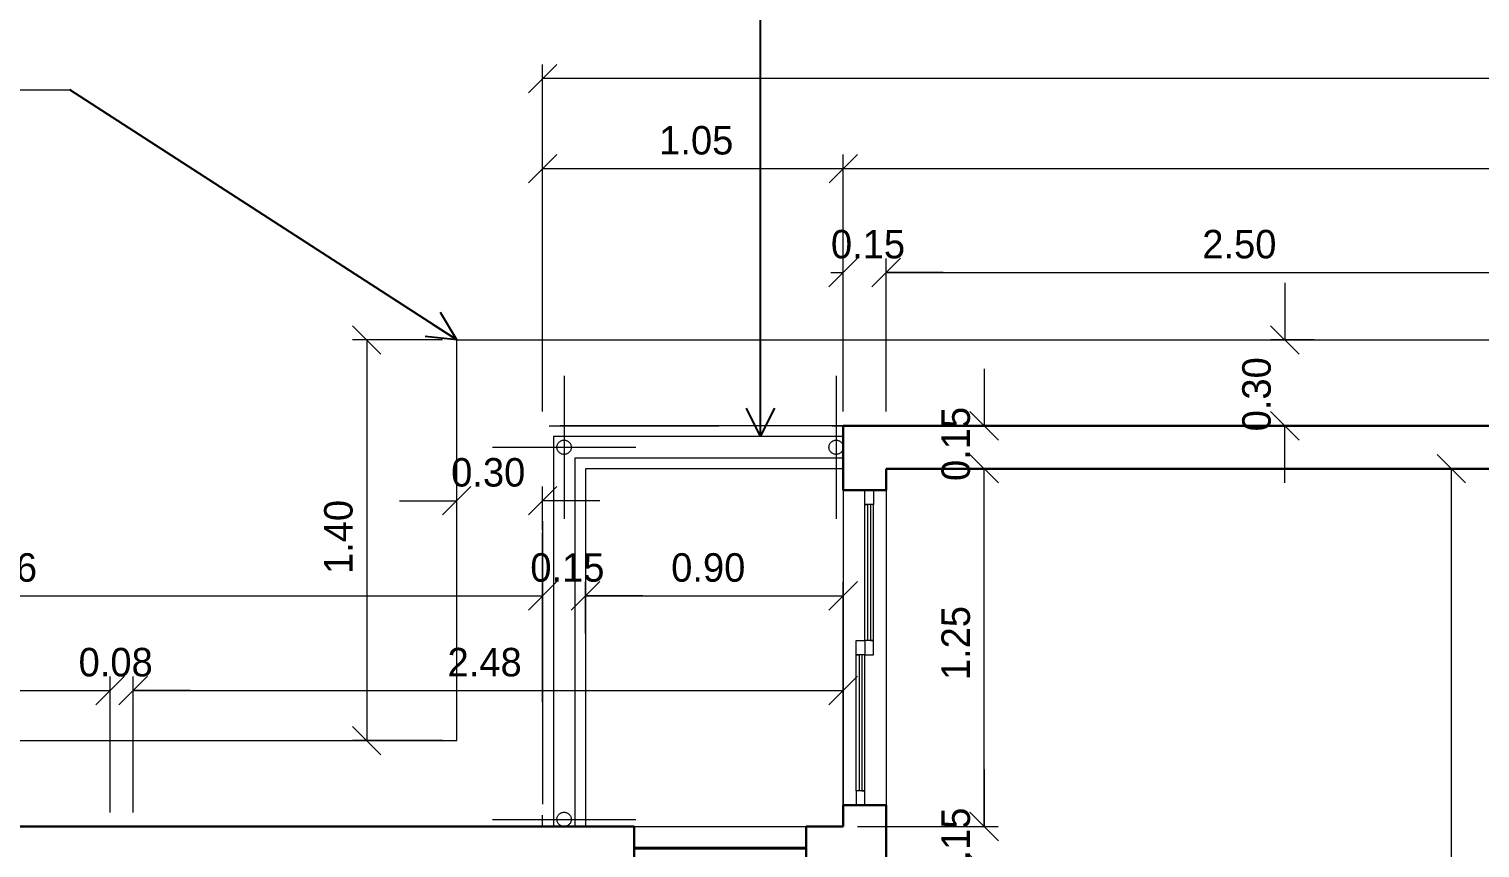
# Model space of a CAD drawing. Header units: metres. Extents: x 3.9 to 63.3, y 8 to 50.1.
# Drawn here: x 12.34 to 17.41, y 21.21 to 24.08 of the extents above; entities that cross this region are included whole.
import ezdxf
from ezdxf.enums import TextEntityAlignment as Align

# ---------------------------------------------------------------- set-up
doc = ezdxf.new("R2010")
doc.units = ezdxf.units.M
doc.header["$MEASUREMENT"] = 0
for name, pattern in [('DGN Style 2', [0.988287, 0.592972, -0.395315]), ('DGN Style 3', [1.383601, 0.988287, -0.395315]), ('DGN Style 4', [1.582247, 0.790629, -0.395315, 0.000988287, -0.395315])]:
    doc.linetypes.add(name, pattern=pattern)
doc.layers.get('Defpoints').update_dxf_attribs({"lineweight": 0})
for name, color, linetype, lineweight in [('00-EDIFICACOES TÉRREO', 7, 'Continuous', 0), ('34 - Mobiliário', 7, 'Continuous', 0), ('CORNIJAS_VAR NA PLANTA PTIPO 1', 7, 'Continuous', 0), ('Level 1', 7, 'Continuous', 0), ('Level 12', 7, 'Continuous', 0), ('Level 21-1', 7, 'Continuous', 0), ('Level 24-1', 7, 'Continuous', 0), ('Level 50', 7, 'Continuous', 0), ('Level 7', 7, 'Continuous', 0)]:
    doc.layers.add(name, color=color, linetype=linetype, lineweight=lineweight)
doc.styles.add('Style-INTL_ENGINEERING', font='INTL_ENGINEERING.shx')
doc.dimstyles.get("Standard").update_dxf_attribs({"dimtxt": 0.18, "dimasz": 0.18, "dimexe": 0.18, "dimexo": 0.0625, "dimgap": 0.09, "dimtad": 0, "dimtih": 1, "dimtoh": 1, "dimdec": 4, "dimzin": 1, "dimdsep": 46, "dimtxsty": 'Standard', "dimcen": 0, "dimadec": 0, "dimazin": 0, "dimtfac": 1, "dimtdec": 4, "dimtofl": 0, "dimtmove": 0, "dimatfit": 3, "dimfxl": 0, "dimtolj": 1, "dimtzin": 1, "dimarcsym": 0})

# ---------------------------------------------------------------- blocks, each defined once
blk = doc.blocks.new('J140B1')
at = {"layer": '34 - Mobiliário', "color": 7, "linetype": 'Continuous', "lineweight": 40}
blk.add_line((0, 0.075), (0.6, 0.075), dxfattribs=at)
at = {"layer": 'CORNIJAS_VAR NA PLANTA PTIPO 1', "color": 7, "linetype": 'Continuous', "lineweight": 30}
for p, q in [((0, 0), (0, 0.15)), ((0.6, 0), (0.6, 0.15))]:
    blk.add_line(p, q, dxfattribs=at)
at = {"layer": 'CORNIJAS_VAR NA PLANTA PTIPO 1', "color": 7, "linetype": 'Continuous', "lineweight": 0}
for p, q in [((0, 0.15), (0.6, 0.15)), ((0, 0), (0.6, 0))]:
    blk.add_line(p, q, dxfattribs=at)
blk = doc.blocks.new('*U78')
at = {"layer": '00-EDIFICACOES TÉRREO', "color": 7, "linetype": 'Continuous', "lineweight": 13, "flags": 128}
for points in [[(-0.03002, 0.54999), (-0.03002, 0.5), (-0.00004, 0.49999), (-0.00002, 0.54998)], [(-0.03, 0.02499), (-0.03002, 0.5), (-0.02002, 0.5), (-0.01998, 0.025)], [(-0.01004, 0.5), (-0.01, 0.02498), (0, 0.02501), (-0.00004, 0.49999)], [(-0.03, -0.02499), (-0.03, 0.02499), (0, 0.02501), (0, -0.025)], [(-0.00002, 0.02497), (-0.00004, -0.02501), (0.02996, -0.02501), (0.02996, 0.02498)], [(0, -0.50002), (-0.00004, -0.02501), (0.01, -0.02499), (0.00998, -0.5)], [(0.01996, -0.02502), (0.01998, -0.50002), (0.02998, -0.50001), (0.02996, -0.02501)], [(0, -0.55001), (0, -0.50002), (0.02998, -0.50001), (0.02998, -0.55002)]]:
    blk.add_lwpolyline(points, close=True, dxfattribs=at)
at = {"layer": 'CORNIJAS_VAR NA PLANTA PTIPO 1', "color": 7, "linetype": 'Continuous', "lineweight": 0}
for p, q in [((-0.07506, 0.55), (-0.07502, -0.55002)), ((0.07502, 0.55001), (0.07506, -0.55001))]:
    blk.add_line(p, q, dxfattribs=at)
at = {"layer": 'CORNIJAS_VAR NA PLANTA PTIPO 1', "color": 7, "linetype": 'Continuous', "lineweight": 30, "flags": 128}
for points in [[(-0.07506, 0.55), (0.07502, 0.55001)], [(-0.07504, -0.55001), (0.07504, -0.55001)]]:
    blk.add_lwpolyline(points, dxfattribs=at)
blk = doc.blocks.new('*U108')
at = {"layer": 'Level 1', "color": 3, "linetype": 'DGN Style 4', "lineweight": 0}
for p, q in [((0, 0.25), (0, -0.25)), ((0.25, 0), (-0.25, 0))]:
    blk.add_line(p, q, dxfattribs=at)
at = {"layer": 'Level 50', "color": 190, "linetype": 'DGN Style 2', "lineweight": 0, "extrusion": (0, 0, -1)}
blk.add_circle((0, 0), 0.025, dxfattribs=at)
blk = doc.blocks.new('*U109')
at = {"layer": 'Level 1', "color": 3, "linetype": 'DGN Style 4', "lineweight": 0}
blk.add_line((0, 0.25), (0, -0.25), dxfattribs=at)
at = {"layer": 'Level 50', "color": 190, "linetype": 'DGN Style 2', "lineweight": 0, "extrusion": (0, 0, -1)}
blk.add_circle((0, 0), 0.025, dxfattribs=at)
blk = doc.blocks.new('*U110')
at = {"layer": 'Level 1', "color": 3, "linetype": 'DGN Style 4', "lineweight": 0}
blk.add_line((0.25, 0), (-0.25, 0), dxfattribs=at)
at = {"layer": 'Level 50', "color": 190, "linetype": 'DGN Style 2', "lineweight": 0, "extrusion": (0, 0, -1)}
blk.add_circle((0, 0), 0.025, dxfattribs=at)
blk = doc.blocks.new('*U87')
at = {"layer": 'Level 21-1', "color": 7, "linetype": 'Continuous', "lineweight": 13}
for p, q in [((-16.665, 3.1722), (-7.235, 3.1722)), ((-16.665, 1.7722), (-16.665, 3.1722)), ((-20.425, 1.7722), (-16.665, 1.7722))]:
    blk.add_line(p, q, dxfattribs=at)
at = {"layer": 'Level 50', "color": 190, "linetype": 'Continuous', "lineweight": 13, "flags": 128}
for points in [[(-15.315, 2.8347), (-16.3275, 2.8347), (-16.3275, 1.4722)], [(-15.315, 2.7597), (-16.2525, 2.7597), (-16.2525, 1.4722)]]:
    blk.add_lwpolyline(points, dxfattribs=at)
at = {"layer": 'Level 7', "color": 7, "linetype": 'DGN Style 3', "lineweight": 13, "flags": 128}
blk.add_lwpolyline([(-15.315, 2.8722), (-16.365, 2.8722), (-16.365, 1.4722)], dxfattribs=at)
at = {"layer": 'Level 7', "color": 7, "linetype": 'Continuous', "lineweight": 13, "flags": 128}
blk.add_lwpolyline([(-15.315, 2.7222), (-16.215, 2.7222), (-16.215, 1.4722)], dxfattribs=at)
at = {"layer": 'Level 50', "color": 190, "linetype": 'DGN Style 2', "lineweight": 0, "extrusion": (0, 0, -1)}
for name, p in [('*U108', (16.29, 2.7972)), ('*U109', (15.34, 2.7972)), ('*U110', (16.29, 1.4972))]:
    blk.add_blockref(name, p, dxfattribs=at)
blk = doc.blocks.new('*D205')
at = {"layer": 'Defpoints', "color": 2, "linetype": 'Continuous', "lineweight": 0}
for p, q in [((10.4748, 21.7144), (10.5743, 21.8139)), ((10.5245, 21.3385), (10.5245, 21.8137)), ((12.6743, 21.8139), (12.5748, 21.7144)), ((12.6245, 21.3385), (12.6245, 21.8137)), ((10.5245, 21.7642), (12.6245, 21.7642))]:
    blk.add_line(p, q, dxfattribs=at)
at = {"layer": 'Defpoints'}
for p in [(11.5745, 21.7642), (12.6245, 21.7642), (10.5245, 21.289), (12.6245, 21.289)]:
    blk.add_point(p, dxfattribs=at)
at = {"layer": 'Defpoints', "color": 2, "linetype": 'Continuous', "lineweight": 0, "style": 'Style-INTL_ENGINEERING'}
blk.add_text('2.10', height=0.0995, dxfattribs=at).set_placement((11.4566, 21.8634), align=Align.MIDDLE_LEFT)
blk = doc.blocks.new('_Oblique')
at = {"color": 0, "linetype": 'ByBlock', "lineweight": -2}
blk.add_line((0.5, 0.5), (-0.5, -0.5), dxfattribs=at)
blk = doc.blocks.new('*D206')
at = {"layer": 'Defpoints', "color": 2, "linetype": 'Continuous', "lineweight": 0}
for p, q in [((12.6743, 21.8139), (12.5748, 21.7144)), ((12.6245, 21.3385), (12.6245, 21.8137)), ((12.6548, 21.7144), (12.7543, 21.8139)), ((12.7045, 21.3385), (12.7045, 21.8137)), ((12.5141, 21.7642), (12.6245, 21.7642)), ((12.904, 21.7642), (12.7045, 21.7642))]:
    blk.add_line(p, q, dxfattribs=at)
at = {"layer": 'Defpoints'}
for p in [(12.6645, 21.7642), (12.7045, 21.7642), (12.6245, 21.289), (12.7045, 21.289)]:
    blk.add_point(p, dxfattribs=at)
at = {"layer": 'Defpoints', "color": 2, "linetype": 'Continuous', "lineweight": 0, "style": 'Style-INTL_ENGINEERING'}
blk.add_text('0.08', height=0.0995, dxfattribs=at).set_placement((12.5141, 21.8634), align=Align.MIDDLE_LEFT)
blk = doc.blocks.new('*D207')
at = {"layer": 'Defpoints', "color": 2, "linetype": 'Continuous', "lineweight": 0}
for p, q in [((12.6548, 21.7144), (12.7543, 21.8139)), ((12.7045, 21.3385), (12.7045, 21.8137)), ((15.234, 21.8139), (15.1345, 21.7144)), ((15.1843, 21.3385), (15.1843, 21.8137)), ((12.7045, 21.7642), (15.1843, 21.7642))]:
    blk.add_line(p, q, dxfattribs=at)
at = {"layer": 'Defpoints'}
for p in [(13.9444, 21.7642), (15.1843, 21.7642), (12.7045, 21.289), (15.1843, 21.289)]:
    blk.add_point(p, dxfattribs=at)
at = {"layer": 'Defpoints', "color": 2, "linetype": 'Continuous', "lineweight": 0, "style": 'Style-INTL_ENGINEERING'}
blk.add_text('2.48', height=0.0995, dxfattribs=at).set_placement((13.8026, 21.8634), align=Align.MIDDLE_LEFT)
blk = doc.blocks.new('*D209')
at = {"layer": 'Defpoints', "color": 2, "linetype": 'Continuous', "lineweight": 0}
for p, q in [((15.2845, 23.1747), (15.384, 23.2742)), ((15.3343, 22.7385), (15.3343, 23.2739)), ((17.8843, 23.2742), (17.7848, 23.1747)), ((17.8346, 22.7385), (17.8346, 23.2739)), ((15.3343, 23.2244), (17.8346, 23.2244))]:
    blk.add_line(p, q, dxfattribs=at)
at = {"layer": 'Defpoints'}
for p in [(16.5844, 23.2244), (17.8346, 23.2244), (15.3343, 22.689), (17.8346, 22.689)]:
    blk.add_point(p, dxfattribs=at)
at = {"layer": 'Defpoints', "color": 2, "linetype": 'Continuous', "lineweight": 0, "style": 'Style-INTL_ENGINEERING'}
blk.add_text('2.50', height=0.0995, dxfattribs=at).set_placement((16.4383, 23.3237), align=Align.MIDDLE_LEFT)
blk = doc.blocks.new('*D208')
at = {"layer": 'Defpoints', "color": 2, "linetype": 'Continuous', "lineweight": 0}
for p, q in [((15.234, 23.2742), (15.1345, 23.1747)), ((15.1843, 22.7385), (15.1843, 23.2739)), ((15.2845, 23.1747), (15.384, 23.2742)), ((15.3343, 22.7385), (15.3343, 23.2739)), ((15.1414, 23.2244), (15.1843, 23.2244)), ((15.5338, 23.2244), (15.3343, 23.2244))]:
    blk.add_line(p, q, dxfattribs=at)
at = {"layer": 'Defpoints'}
for p in [(15.2593, 23.2244), (15.3343, 23.2244), (15.1843, 22.689), (15.3343, 22.689)]:
    blk.add_point(p, dxfattribs=at)
at = {"layer": 'Defpoints', "color": 2, "linetype": 'Continuous', "lineweight": 0, "style": 'Style-INTL_ENGINEERING'}
blk.add_text('0.15', height=0.0995, dxfattribs=at).set_placement((15.1414, 23.3237), align=Align.MIDDLE_LEFT)
blk = doc.blocks.new('*D214')
at = {"layer": 'Defpoints', "color": 2, "linetype": 'Continuous', "lineweight": 0}
for p, q in [((14.1843, 22.1446), (14.0848, 22.0451)), ((14.1346, 22.0385), (14.1346, 22.1443)), ((14.2348, 22.0451), (14.3343, 22.1446)), ((14.2845, 21.9635), (14.2845, 22.1443)), ((14.0916, 22.0948), (14.1346, 22.0948)), ((14.484, 22.0948), (14.2845, 22.0948))]:
    blk.add_line(p, q, dxfattribs=at)
at = {"layer": 'Defpoints'}
for p in [(14.2096, 22.0948), (14.2845, 22.0948), (14.1346, 21.989), (14.2845, 21.914)]:
    blk.add_point(p, dxfattribs=at)
at = {"layer": 'Defpoints', "color": 2, "linetype": 'Continuous', "lineweight": 0, "style": 'Style-INTL_ENGINEERING'}
blk.add_text('0.15', height=0.0995, dxfattribs=at).set_placement((14.0916, 22.1941), align=Align.MIDDLE_LEFT)
blk = doc.blocks.new('*D215')
at = {"layer": 'Defpoints', "color": 2, "linetype": 'Continuous', "lineweight": 0}
for p, q in [((14.2348, 22.0451), (14.3343, 22.1446)), ((14.2845, 21.9635), (14.2845, 22.1443)), ((15.234, 22.1446), (15.1345, 22.0451)), ((15.1843, 21.3385), (15.1843, 22.1443)), ((14.2845, 22.0948), (15.1843, 22.0948))]:
    blk.add_line(p, q, dxfattribs=at)
at = {"layer": 'Defpoints'}
for p in [(14.7344, 22.0948), (15.1843, 22.0948), (14.2845, 21.914), (15.1843, 21.289)]:
    blk.add_point(p, dxfattribs=at)
at = {"layer": 'Defpoints', "color": 2, "linetype": 'Continuous', "lineweight": 0, "style": 'Style-INTL_ENGINEERING'}
blk.add_text('0.90', height=0.0995, dxfattribs=at).set_placement((14.5836, 22.1941), align=Align.MIDDLE_LEFT)
blk = doc.blocks.new('*D213')
at = {"layer": 'Defpoints', "color": 2, "linetype": 'Continuous', "lineweight": 0}
for p, q in [((10.3248, 22.0451), (10.4243, 22.1446)), ((10.3745, 21.3385), (10.3745, 22.1443)), ((14.1843, 22.1446), (14.0848, 22.0451)), ((14.1346, 22.0385), (14.1346, 22.1443)), ((10.3745, 22.0948), (14.1346, 22.0948))]:
    blk.add_line(p, q, dxfattribs=at)
at = {"layer": 'Defpoints'}
for p in [(12.2546, 22.0948), (14.1346, 22.0948), (14.1346, 21.989), (10.3745, 21.289)]:
    blk.add_point(p, dxfattribs=at)
at = {"layer": 'Defpoints', "color": 2, "linetype": 'Continuous', "lineweight": 0, "style": 'Style-INTL_ENGINEERING'}
blk.add_text('3.76', height=0.0995, dxfattribs=at).set_placement((12.11, 22.1941), align=Align.MIDDLE_LEFT)
blk = doc.blocks.new('*D217')
at = {"layer": 'Defpoints', "color": 2, "linetype": 'Continuous', "lineweight": 0}
for p, q in [((15.1348, 23.5376), (15.2343, 23.6371)), ((15.1845, 22.8385), (15.1845, 23.6369)), ((23.0143, 23.6371), (22.9148, 23.5376)), ((22.9645, 22.7385), (22.9645, 23.6369)), ((15.1845, 23.5874), (22.9645, 23.5874))]:
    blk.add_line(p, q, dxfattribs=at)
at = {"layer": 'Defpoints'}
for p in [(19.0745, 23.5874), (22.9645, 23.5874), (15.1845, 22.789), (22.9645, 22.689)]:
    blk.add_point(p, dxfattribs=at)
at = {"layer": 'Defpoints', "color": 2, "linetype": 'Continuous', "lineweight": 0, "style": 'Style-INTL_ENGINEERING'}
blk.add_text('7.78', height=0.0995, dxfattribs=at).set_placement((18.9327, 23.6866), align=Align.MIDDLE_LEFT)
blk = doc.blocks.new('*D216')
at = {"layer": 'Defpoints', "color": 2, "linetype": 'Continuous', "lineweight": 0}
for p, q in [((14.0848, 23.5376), (14.1843, 23.6371)), ((14.1346, 22.7385), (14.1346, 23.6369)), ((15.2343, 23.6371), (15.1348, 23.5376)), ((15.1845, 22.8385), (15.1845, 23.6369)), ((14.1346, 23.5874), (15.1845, 23.5874))]:
    blk.add_line(p, q, dxfattribs=at)
at = {"layer": 'Defpoints'}
for p in [(14.6595, 23.5874), (15.1845, 23.5874), (15.1845, 22.789), (14.1346, 22.689)]:
    blk.add_point(p, dxfattribs=at)
at = {"layer": 'Defpoints', "color": 2, "linetype": 'Continuous', "lineweight": 0, "style": 'Style-INTL_ENGINEERING'}
blk.add_text('1.05', height=0.0995, dxfattribs=at).set_placement((14.5416, 23.6866), align=Align.MIDDLE_LEFT)
blk = doc.blocks.new('*D224')
at = {"layer": 'Defpoints', "color": 2, "linetype": 'Continuous', "lineweight": 0}
for p, q in [((13.4706, 23.0388), (13.5701, 22.9393)), ((13.7851, 22.989), (13.4709, 22.989)), ((13.5204, 22.989), (13.5204, 21.589)), ((13.5701, 21.5393), (13.4706, 21.6388)), ((13.7851, 21.589), (13.4709, 21.589))]:
    blk.add_line(p, q, dxfattribs=at)
at = {"layer": 'Defpoints'}
for p in [(13.8346, 22.989), (13.5204, 22.289), (13.5204, 21.589), (13.8346, 21.589)]:
    blk.add_point(p, dxfattribs=at)
at = {"layer": 'Defpoints', "color": 2, "linetype": 'Continuous', "lineweight": 0, "style": 'Style-INTL_ENGINEERING'}
blk.add_text('1.40', height=0.0995, rotation=90, dxfattribs=at).set_placement((13.4212, 22.1711), align=Align.MIDDLE_LEFT)
blk = doc.blocks.new('*D240')
at = {"layer": 'Defpoints', "color": 2, "linetype": 'Continuous', "lineweight": 0}
for p, q in [((14.0848, 23.8522), (14.1843, 23.9517)), ((14.1346, 22.7385), (14.1346, 23.9514)), ((27.3236, 23.9517), (27.2241, 23.8522)), ((27.2738, 23.4886), (27.2738, 23.9514)), ((27.2738, 23.9019), (14.1346, 23.9019))]:
    blk.add_line(p, q, dxfattribs=at)
at = {"layer": 'Defpoints'}
for p in [(14.1346, 23.9019), (20.7042, 23.9019), (27.2738, 23.4391), (14.1346, 22.689)]:
    blk.add_point(p, dxfattribs=at)
at = {"layer": 'Defpoints', "color": 2, "linetype": 'Continuous', "lineweight": 0, "style": 'Style-INTL_ENGINEERING'}
blk.add_text('13.14', height=0.0995, dxfattribs=at).set_placement((20.5741, 24.0012), align=Align.MIDDLE_LEFT)
blk = doc.blocks.new('*D262')
at = {"layer": 'Defpoints', "color": 2, "linetype": 'Continuous', "lineweight": 0}
for p, q in [((15.6763, 21.4885), (15.6763, 21.289)), ((15.7261, 21.2393), (15.6266, 21.3388)), ((15.234, 21.289), (15.7258, 21.289)), ((15.6266, 21.1888), (15.7261, 21.0893)), ((15.304, 21.139), (15.7258, 21.139)), ((15.6763, 21.0961), (15.6763, 21.139))]:
    blk.add_line(p, q, dxfattribs=at)
at = {"layer": 'Defpoints'}
for p in [(15.1845, 21.289), (15.6763, 21.289), (15.6763, 21.214), (15.2545, 21.139)]:
    blk.add_point(p, dxfattribs=at)
at = {"layer": 'Defpoints', "color": 2, "linetype": 'Continuous', "lineweight": 0, "style": 'Style-INTL_ENGINEERING'}
blk.add_text('0.15', height=0.0995, rotation=90, dxfattribs=at).set_placement((15.5771, 21.0961), align=Align.MIDDLE_LEFT)
blk = doc.blocks.new('*D263')
at = {"layer": 'Defpoints', "color": 2, "linetype": 'Continuous', "lineweight": 0}
for p, q in [((15.6266, 22.5888), (15.7261, 22.4893)), ((15.3841, 22.539), (15.7258, 22.539)), ((15.6763, 21.289), (15.6763, 22.539)), ((15.7261, 21.2393), (15.6266, 21.3388)), ((15.234, 21.289), (15.7258, 21.289))]:
    blk.add_line(p, q, dxfattribs=at)
at = {"layer": 'Defpoints'}
for p in [(15.3346, 22.539), (15.6763, 22.539), (15.6763, 21.914), (15.1845, 21.289)]:
    blk.add_point(p, dxfattribs=at)
at = {"layer": 'Defpoints', "color": 2, "linetype": 'Continuous', "lineweight": 0, "style": 'Style-INTL_ENGINEERING'}
blk.add_text('1.25', height=0.0995, rotation=90, dxfattribs=at).set_placement((15.5771, 21.8004), align=Align.MIDDLE_LEFT)
blk = doc.blocks.new('*D264')
at = {"layer": 'Defpoints', "color": 2, "linetype": 'Continuous', "lineweight": 0}
for p, q in [((15.6763, 22.8885), (15.6763, 22.689)), ((15.7261, 22.6393), (15.6266, 22.7388)), ((15.234, 22.689), (15.7258, 22.689)), ((15.6266, 22.5888), (15.7261, 22.4893)), ((15.3841, 22.539), (15.7258, 22.539)), ((15.6763, 22.4961), (15.6763, 22.539))]:
    blk.add_line(p, q, dxfattribs=at)
at = {"layer": 'Defpoints'}
for p in [(15.1845, 22.689), (15.6763, 22.689), (15.6763, 22.614), (15.3346, 22.539)]:
    blk.add_point(p, dxfattribs=at)
at = {"layer": 'Defpoints', "color": 2, "linetype": 'Continuous', "lineweight": 0, "style": 'Style-INTL_ENGINEERING'}
blk.add_text('0.15', height=0.0995, rotation=90, dxfattribs=at).set_placement((15.5771, 22.4961), align=Align.MIDDLE_LEFT)
blk = doc.blocks.new('*D327')
at = {"layer": 'Defpoints', "color": 2, "linetype": 'Continuous', "lineweight": 0}
for p, q in [((17.2584, 22.5888), (17.3579, 22.4893)), ((16.634, 22.539), (17.3577, 22.539)), ((17.3082, 19.489), (17.3082, 22.539)), ((17.3579, 19.4393), (17.2584, 19.5388)), ((17.084, 19.489), (17.3577, 19.489))]:
    blk.add_line(p, q, dxfattribs=at)
at = {"layer": 'Defpoints'}
for p in [(16.5846, 22.539), (17.3082, 22.539), (17.3082, 21.014), (17.0345, 19.489)]:
    blk.add_point(p, dxfattribs=at)
at = {"layer": 'Defpoints', "color": 2, "linetype": 'Continuous', "lineweight": 0, "style": 'Style-INTL_ENGINEERING'}
blk.add_text('3.05', height=0.0995, rotation=90, dxfattribs=at).set_placement((17.2089, 20.8679), align=Align.MIDDLE_LEFT)
blk = doc.blocks.new('TerminatorOpen')
at = {"color": 0, "linetype": 'ByBlock', "lineweight": -2}
for q in [(-1, 0.5), (-1, 0), (-1, -0.5)]:
    blk.add_line((0, 0), q, dxfattribs=at)
blk = doc.blocks.new('*D375')
at = {"layer": 'Defpoints', "color": 2, "linetype": 'Continuous', "lineweight": 0}
for p, q in [((16.7267, 23.1885), (16.7267, 22.989)), ((16.7765, 22.9393), (16.677, 23.0388)), ((16.8295, 22.989), (16.6772, 22.989)), ((16.677, 22.7388), (16.7765, 22.6393)), ((16.8166, 22.689), (16.6772, 22.689)), ((16.7267, 22.4895), (16.7267, 22.689))]:
    blk.add_line(p, q, dxfattribs=at)
at = {"layer": 'Defpoints'}
for p in [(16.879, 22.989), (16.7267, 22.82), (16.7267, 22.689), (16.8661, 22.689)]:
    blk.add_point(p, dxfattribs=at)
at = {"layer": 'Defpoints', "color": 2, "linetype": 'Continuous', "lineweight": 0, "style": 'Style-INTL_ENGINEERING'}
blk.add_text('0.30', height=0.0995, rotation=90, dxfattribs=at).set_placement((16.6275, 22.6696), align=Align.MIDDLE_LEFT)
blk = doc.blocks.new('*D387')
at = {"layer": 'Defpoints', "color": 2, "linetype": 'Continuous', "lineweight": 0}
for p, q in [((13.8843, 22.477), (13.7848, 22.3775)), ((13.8346, 22.3374), (13.8346, 22.4767)), ((14.0848, 22.3775), (14.1843, 22.477)), ((14.1346, 22.3245), (14.1346, 22.4767)), ((13.635, 22.4272), (13.8346, 22.4272)), ((14.334, 22.4272), (14.1346, 22.4272))]:
    blk.add_line(p, q, dxfattribs=at)
at = {"layer": 'Defpoints'}
for p in [(13.8346, 22.4272), (13.9655, 22.4272), (13.8346, 22.2879), (14.1346, 22.275)]:
    blk.add_point(p, dxfattribs=at)
at = {"layer": 'Defpoints', "color": 2, "linetype": 'Continuous', "lineweight": 0, "style": 'Style-INTL_ENGINEERING'}
blk.add_text('0.30', height=0.0995, dxfattribs=at).set_placement((13.8151, 22.5265), align=Align.MIDDLE_LEFT)

msp = doc.modelspace()

# ---------------------------------------------------------------- linework, layer by layer
at = {"layer": 'CORNIJAS_VAR NA PLANTA PTIPO 1', "color": 7, "linetype": 'Continuous', "lineweight": 30}
for p, q in [((17.9845, 22.689), (15.1845, 22.689)), ((15.1845, 22.4641), (15.1845, 22.689)), ((17.8346, 22.539), (15.3346, 22.539)), ((15.3346, 22.464), (15.3346, 22.539)), ((15.1845, 21.289), (15.1845, 21.364)), ((15.3346, 19.489), (15.3346, 21.364)), ((14.4545, 21.289), (10.3745, 21.289)), ((15.1845, 21.289), (15.0545, 21.289))]:
    msp.add_line(p, q, dxfattribs=at)
at = {"layer": 'Level 12', "color": 2, "linetype": 'Continuous', "lineweight": 13}
msp.add_line((10.436, 23.8625), (12.484, 23.8625), dxfattribs=at)
at = {"layer": 'Level 24-1', "color": 7, "linetype": 'DGN Style 2', "lineweight": 0, "flags": 128}
msp.add_lwpolyline([(33.7253, 21.9391), (38.0346, 21.939), (38.0346, 22.689), (46.8646, 22.689), (46.8646, 21.289), (50.6245, 21.289), (50.6245, 14.579), (49.9246, 14.579), (49.9246, 14.079), (49.3745, 13.529), (39.8467, 13.529), (39.2267, 12.909), (31.9114, 12.909), (31.6938, 13.1263), (29.3053, 13.1263), (29.0877, 12.909), (21.7724, 12.909), (21.1524, 13.529), (11.6245, 13.529), (11.0746, 14.079), (11.0746, 14.579), (10.3745, 14.579), (10.3745, 21.289), (14.1346, 21.289), (14.1346, 22.689), (22.9645, 22.689), (22.9645, 21.939), (27.2738, 21.939), (27.2738, 26.7246), (33.7241, 26.7246), (33.7253, 21.9391)], dxfattribs=at)
msp.add_lwpolyline([(33.7253, 21.9391), (38.0346, 21.939), (38.0346, 22.689), (46.8646, 22.689), (46.8646, 21.289), (50.6245, 21.289), (50.6245, 14.579), (49.9246, 14.579), (49.9246, 14.079), (49.3745, 13.529), (39.8467, 13.529), (39.2267, 12.909), (31.9114, 12.909), (31.6938, 13.1263), (29.3053, 13.1263), (29.0877, 12.909), (21.7724, 12.909), (21.1524, 13.529), (11.6245, 13.529), (11.0746, 14.079), (11.0746, 14.579), (10.3745, 14.579), (10.3745, 21.289), (14.1346, 21.289), (14.1346, 22.689), (22.9645, 22.689), (22.9645, 21.939), (27.2738, 21.939), (27.2738, 26.7246), (33.7241, 26.7246), (33.7253, 21.9391)], dxfattribs=at)

# ---------------------------------------------------------------- block references
at = {"layer": 'CORNIJAS_VAR NA PLANTA PTIPO 1', "color": 7, "linetype": 'Continuous', "lineweight": 0, "extrusion": (0, 0, -1)}
msp.add_blockref('*U78', (-15.2596, 21.914), dxfattribs=at)
at = {"layer": 'CORNIJAS_VAR NA PLANTA PTIPO 1', "color": 7, "linetype": 'Continuous', "lineweight": 30, "xscale": 0.9999953433792164, "yscale": -0.9999953433792164}
msp.add_blockref('J140B1', (14.4545, 21.289), dxfattribs=at)
at = {"layer": 'Level 21-1', "color": 7, "linetype": 'Continuous', "lineweight": 13}
msp.add_blockref('*U87', (30.4996, 19.8168), dxfattribs=at)

# ---------------------------------------------------------------- dimensions: what is measured, and where the dimension line sits
at = {"layer": 'Defpoints', "color": 2, "linetype": 'Continuous', "lineweight": 0}
for base, p1, p2, angle, picture, middle in [((14.1346, 23.9019), (27.2738, 23.4391), (14.1346, 22.689), 180, '*D240', (20.7042, 23.9019)), ((13.5204, 21.589), (13.8346, 22.989), (13.8346, 21.589), 270, '*D224', (13.5204, 22.289)), ((15.6763, 22.539), (15.1845, 21.289), (15.3346, 22.539), 90, '*D263', (15.6763, 21.914)), ((17.3082, 22.539), (17.0345, 19.489), (16.5846, 22.539), 90, '*D327', (17.3082, 21.014))]:
    dim = msp.add_linear_dim(base=base, p1=p1, p2=p2, angle=angle, dimstyle='Standard', override={"dimtxt": 0.0995, "dimasz": 0.0995, "dimexe": 0.0495, "dimexo": 0.0495, "dimgap": 0.0495, "dimtad": 1, "dimtih": 0, "dimtoh": 0, "dimdec": 2, "dimzin": 3, "dimtxsty": 'Style-INTL_ENGINEERING', "dimblk": 'Oblique', "dimclre": 2, "dimtdec": 2, "dimatfit": 1, "dimtolj": 0, "dimtzin": 3, "dimlwe": 0}, dxfattribs=at)
    dim.commit()
    dim.dimension.update_dxf_attribs({"geometry": picture, "text_midpoint": middle})
for base, p1, p2, picture, middle in [((15.1845, 23.5874), (14.1346, 22.689), (15.1845, 22.789), '*D216', (14.6595, 23.5874)), ((22.9645, 23.5874), (15.1845, 22.789), (22.9645, 22.689), '*D217', (19.0745, 23.5874)), ((17.8346, 23.2244), (15.3343, 22.689), (17.8346, 22.689), '*D209', (16.5844, 23.2244)), ((14.1346, 22.0948), (10.3745, 21.289), (14.1346, 21.989), '*D213', (12.2546, 22.0948)), ((15.1843, 22.0948), (14.2845, 21.914), (15.1843, 21.289), '*D215', (14.7344, 22.0948)), ((12.6245, 21.7642), (10.5245, 21.289), (12.6245, 21.289), '*D205', (11.5745, 21.7642)), ((15.1843, 21.7642), (12.7045, 21.289), (15.1843, 21.289), '*D207', (13.9444, 21.7642))]:
    dim = msp.add_linear_dim(base=base, p1=p1, p2=p2, dimstyle='Standard', override={"dimtxt": 0.0995, "dimasz": 0.0995, "dimexe": 0.0495, "dimexo": 0.0495, "dimgap": 0.0495, "dimtad": 1, "dimtih": 0, "dimtoh": 0, "dimdec": 2, "dimzin": 3, "dimtxsty": 'Style-INTL_ENGINEERING', "dimblk": 'Oblique', "dimclre": 2, "dimtdec": 2, "dimatfit": 1, "dimfrac": 2, "dimtolj": 0, "dimtzin": 3, "dimlwe": 0}, dxfattribs=at)
    dim.commit()
    dim.dimension.update_dxf_attribs({"geometry": picture, "text_midpoint": middle})
for base, p1, p2, picture, middle in [((15.3343, 23.2244), (15.1843, 22.689), (15.3343, 22.689), '*D208', (15.2593, 23.2244)), ((14.2845, 22.0948), (14.1346, 21.989), (14.2845, 21.914), '*D214', (14.2096, 22.0948)), ((12.7045, 21.7642), (12.6245, 21.289), (12.7045, 21.289), '*D206', (12.6645, 21.7642))]:
    dim = msp.add_linear_dim(base=base, p1=p1, p2=p2, dimstyle='Standard', override={"dimtxt": 0.0995, "dimasz": 0.0995, "dimexe": 0.0495, "dimexo": 0.0495, "dimgap": 0.0495, "dimtad": 1, "dimtih": 0, "dimtoh": 0, "dimdec": 2, "dimzin": 3, "dimtxsty": 'Style-INTL_ENGINEERING', "dimblk": 'Oblique', "dimclre": 2, "dimtdec": 2, "dimatfit": 1, "dimfrac": 2, "dimtolj": 0, "dimtzin": 3, "dimlwe": 0}, dxfattribs=at)
    dim.commit()
    dim.dimension.update_dxf_attribs({"geometry": picture, "text_midpoint": middle, "dimtype": 160})
for base, p1, p2, angle, override, picture, middle in [((16.7267, 22.689), (16.879, 22.989), (16.8661, 22.689), 270, {"dimtxt": 0.0995, "dimasz": 0.0995, "dimexe": 0.0495, "dimexo": 0.0495, "dimgap": 0.0495, "dimtad": 1, "dimtih": 0, "dimtoh": 0, "dimdec": 2, "dimzin": 3, "dimtxsty": 'Style-INTL_ENGINEERING', "dimblk": 'Oblique', "dimclre": 2, "dimtdec": 2, "dimatfit": 1, "dimfrac": 2, "dimtolj": 0, "dimtzin": 3, "dimlwe": 0}, '*D375', (16.7267, 22.82)), ((15.6763, 22.689), (15.3346, 22.539), (15.1845, 22.689), 90, {"dimtxt": 0.0995, "dimasz": 0.0995, "dimexe": 0.0495, "dimexo": 0.0495, "dimgap": 0.0495, "dimtad": 1, "dimtih": 0, "dimtoh": 0, "dimdec": 2, "dimzin": 3, "dimtxsty": 'Style-INTL_ENGINEERING', "dimblk": 'Oblique', "dimclre": 2, "dimtdec": 2, "dimatfit": 1, "dimtolj": 0, "dimtzin": 3, "dimlwe": 0}, '*D264', (15.6763, 22.614)), ((13.8346, 22.4272), (14.1346, 22.275), (13.8346, 22.2879), 180, {"dimtxt": 0.0995, "dimasz": 0.0995, "dimexe": 0.0495, "dimexo": 0.0495, "dimgap": 0.0495, "dimtad": 1, "dimtih": 0, "dimtoh": 0, "dimdec": 2, "dimzin": 3, "dimtxsty": 'Style-INTL_ENGINEERING', "dimblk": 'Oblique', "dimclre": 2, "dimtdec": 2, "dimatfit": 1, "dimfrac": 2, "dimtolj": 0, "dimtzin": 3, "dimlwe": 0}, '*D387', (13.9655, 22.4272)), ((15.6763, 21.289), (15.2545, 21.139), (15.1845, 21.289), 90, {"dimtxt": 0.0995, "dimasz": 0.0995, "dimexe": 0.0495, "dimexo": 0.0495, "dimgap": 0.0495, "dimtad": 1, "dimtih": 0, "dimtoh": 0, "dimdec": 2, "dimzin": 3, "dimtxsty": 'Style-INTL_ENGINEERING', "dimblk": 'Oblique', "dimclre": 2, "dimtdec": 2, "dimatfit": 1, "dimtolj": 0, "dimtzin": 3, "dimlwe": 0}, '*D262', (15.6763, 21.214))]:
    dim = msp.add_linear_dim(base=base, p1=p1, p2=p2, angle=angle, dimstyle='Standard', override=override, dxfattribs=at)
    dim.commit()
    dim.dimension.update_dxf_attribs({"geometry": picture, "text_midpoint": middle, "dimtype": 160})

# ---------------------------------------------------------------- leaders
at = {"layer": 'Level 12', "color": 2, "linetype": 'Continuous', "lineweight": 13}
for points in [[(14.896, 22.6515), (14.896, 24.6317)], [(13.8346, 22.989), (12.484, 23.8625)]]:
    msp.add_leader(points, dimstyle='Standard', override={"dimtxt": 0.0995, "dimasz": 0.0995, "dimgap": 0, "dimtad": 1, "dimtxsty": 'Style-INTL_ENGINEERING', "dimldrblk": 'TerminatorOpen'}, dxfattribs=at)

doc.saveas('drawing.dxf')
